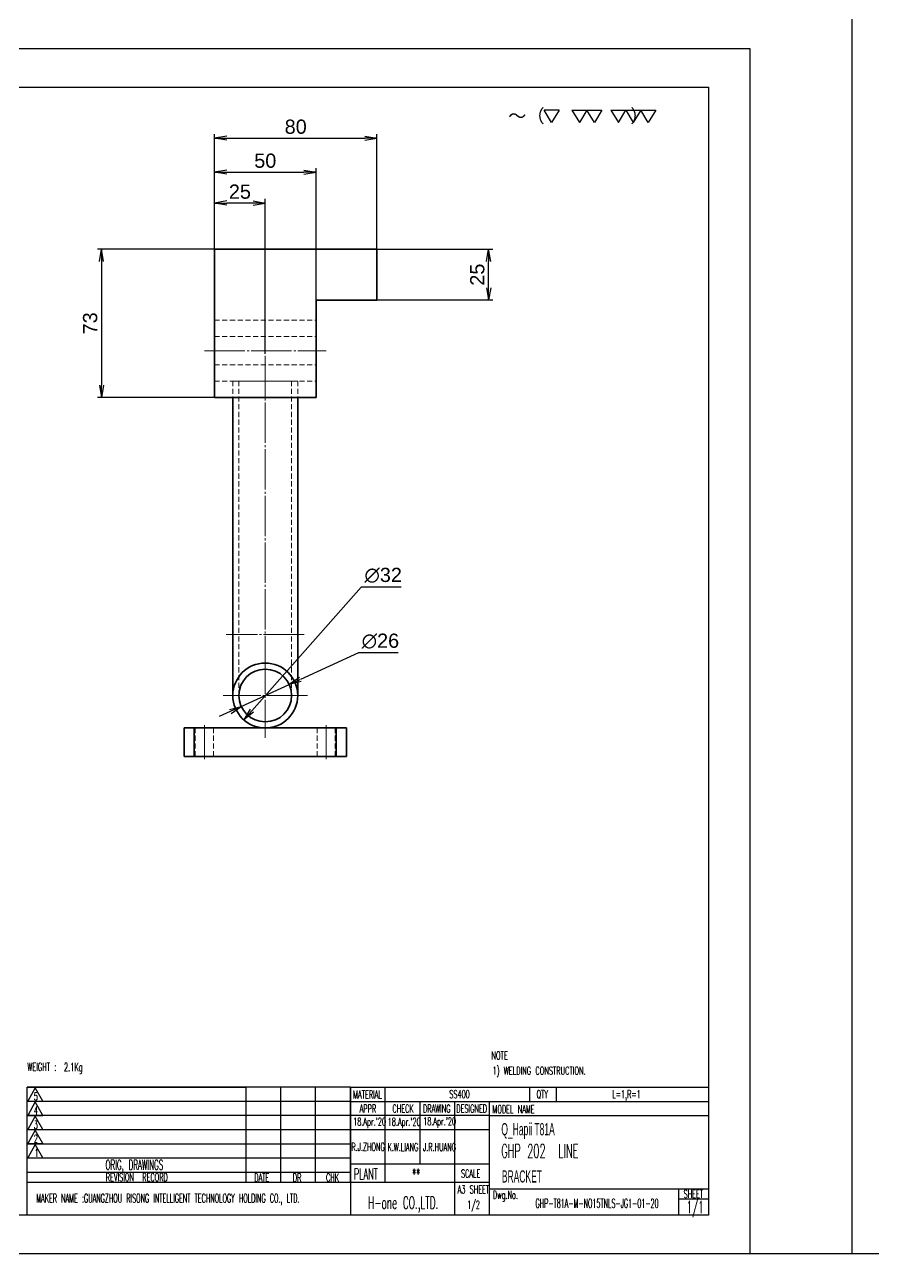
# Model space of a CAD drawing. Header units: millimetres. Extents: x 1842 to 16330, y -758 to 3963.
# Drawn here: x 8336 to 8754, y 2038 to 2644 of the extents above; entities that cross this region are included whole.
import ezdxf
from ezdxf.enums import TextEntityAlignment as Align

# ---------------------------------------------------------------- set-up
doc = ezdxf.new("R2010")
doc.units = ezdxf.units.MM
doc.linetypes.add('CENTER-HOKUTO', pattern=[23, 20, -1, 1, -1])
doc.linetypes.add('HIDDEN-HOKUTO', pattern=[3.8, 2.5, -1.3])
for name, color, linetype in [('6', 2, 'Continuous'), ('title_frame', 7, 'Continuous'), ('word_dim', 253, 'Continuous')]:
    doc.layers.add(name, color=color, linetype=linetype)
for name, color, linetype, lineweight in [('AM_7', 2, 'CENTER-HOKUTO', 30), ('AM_HID', 1, 'HIDDEN-HOKUTO', 25), ('DIM', 3, 'Continuous', 20)]:
    doc.layers.add(name, color=color, linetype=linetype, lineweight=lineweight)
doc.styles.add('MX_NOTE_STANDARD', font='txt.shx', dxfattribs={"bigfont": 'bigfont.shx'})
doc.styles.get("Standard").update_dxf_attribs({"font": 'arial.ttf'})
doc.dimstyles.new('HKT 1-2', dxfattribs={"dimscale": 2, "dimtxt": 3.5, "dimasz": 3, "dimexe": 1, "dimexo": 0, "dimgap": 1, "dimtad": 3, "dimdsep": 46, "dimtxsty": 'Standard', "dimblk1": 'OPEN', "dimblk2": 'OPEN', "dimsah": 1, "dimcen": 0, "dimclrd": 256, "dimclre": 256, "dimclrt": 3, "dimazin": 2, "dimtfac": 1, "dimtmove": 0, "dimatfit": 3, "dimldrblk": 'OPEN', "dimfxl": 0, "dimtolj": 1, "dimlwd": 25, "dimlwe": 25, "dimarcsym": 0})
doc.dimstyles.new('HKT 1-2$3', dxfattribs={"dimscale": 2, "dimtxt": 3.5, "dimasz": 3, "dimexe": 1, "dimexo": 0, "dimgap": 1, "dimtad": 3, "dimtoh": 1, "dimdsep": 46, "dimtxsty": 'Standard', "dimblk1": 'OPEN', "dimblk2": 'OPEN', "dimsah": 1, "dimcen": 0, "dimclrd": 256, "dimclre": 256, "dimclrt": 3, "dimazin": 2, "dimtfac": 1, "dimtmove": 0, "dimatfit": 3, "dimldrblk": 'OPEN', "dimfxl": 0, "dimtolj": 1, "dimlwd": 25, "dimlwe": 25, "dimarcsym": 0})

# ---------------------------------------------------------------- blocks, each defined once
blk = doc.blocks.new('\\M+18E64\\M+18FE3\\M+182B0\\M+18B4C\\M+18D86\\M+18169\\M+197CE\\M+1816A')
at = {"layer": '6', "color": 3}
for p, q in [((5.64, -0.64), (4.7, 0.92)), ((6.58, 0.92), (4.7, 0.92)), ((6.58, 0.92), (5.64, -0.64)), ((8.19, 0.92), (11.96, 0.92)), ((8.19, 0.92), (9.14, -0.64)), ((10.08, 0.92), (9.14, -0.64)), ((11.02, -0.64), (10.08, 0.92)), ((11.96, 0.92), (11.02, -0.64)), ((13.09, 0.92), (14.98, 0.92)), ((13.09, 0.92), (14.04, -0.64)), ((14.04, -0.64), (14.98, 0.92)), ((14.98, 0.92), (18.74, 0.92)), ((14.98, 0.92), (15.92, -0.64)), ((16.86, 0.92), (15.92, -0.64)), ((17.8, -0.64), (16.86, 0.92)), ((18.74, 0.92), (17.8, -0.64))]:
    blk.add_line(p, q, dxfattribs=at)
at = {"color": 3}
blk.add_text('\\M+18160\\M+18169\\M+18140             \\M+1816A', height=1.68, dxfattribs=at).set_placement((0.19, -0.66))
blk = doc.blocks.new('_Open')
at = {"color": 0, "lineweight": -2}
for p, q in [((-1, 0.17), (0, 0)), ((-1, -0.17), (0, 0)), ((0, 0), (-1, 0))]:
    blk.add_line(p, q, dxfattribs=at)
blk = doc.blocks.new('*D188')
at = {"layer": 'DEFPOINTS', "color": 0, "ltscale": 2, "transparency": 16777216}
for p in [(8509.13, 2587.79), (8429.13, 2532.96), (8509.13, 2532.96)]:
    blk.add_point(p, dxfattribs=at)
at = {"layer": 'word_dim', "lineweight": 25, "ltscale": 2, "transparency": 16777216}
for p, q in [((8429.13, 2532.96), (8429.13, 2589.79)), ((8435.13, 2587.79), (8503.13, 2587.79)), ((8509.13, 2532.96), (8509.13, 2589.79))]:
    blk.add_line(p, q, dxfattribs=at)
at = {"layer": 'word_dim', "lineweight": 25, "ltscale": 2, "transparency": 16777216, "xscale": 6, "yscale": 6, "zscale": 6, "rotation": 180}
blk.add_blockref('_Open', (8429.13, 2587.79), dxfattribs=at)
at = {"layer": 'word_dim', "lineweight": 25, "ltscale": 2, "transparency": 16777216, "xscale": 6, "yscale": 6, "zscale": 6}
blk.add_blockref('_Open', (8509.13, 2587.79), dxfattribs=at)
at = {"layer": 'word_dim', "color": 3, "ltscale": 2, "transparency": 16777216, "insert": (8469.13, 2593.36), "char_height": 7, "attachment_point": 5}
blk.add_mtext('\\A1;80', dxfattribs=at)
blk = doc.blocks.new('*D189')
at = {"layer": 'DEFPOINTS', "color": 0, "ltscale": 2, "transparency": 16777216}
for p in [(8429.13, 2555.77), (8429.13, 2532.96), (8454.13, 2481.46)]:
    blk.add_point(p, dxfattribs=at)
at = {"layer": 'word_dim', "lineweight": 25, "ltscale": 2, "transparency": 16777216}
for p, q in [((8429.13, 2532.96), (8429.13, 2557.77)), ((8454.13, 2481.46), (8454.13, 2557.77)), ((8448.13, 2555.77), (8435.13, 2555.77))]:
    blk.add_line(p, q, dxfattribs=at)
at = {"layer": 'word_dim', "lineweight": 25, "ltscale": 2, "transparency": 16777216, "xscale": 6, "yscale": 6, "zscale": 6, "rotation": 180}
blk.add_blockref('_Open', (8429.13, 2555.77), dxfattribs=at)
at = {"layer": 'word_dim', "lineweight": 25, "ltscale": 2, "transparency": 16777216, "xscale": 6, "yscale": 6, "zscale": 6}
blk.add_blockref('_Open', (8454.13, 2555.77), dxfattribs=at)
at = {"layer": 'word_dim', "color": 3, "ltscale": 2, "transparency": 16777216, "insert": (8441.63, 2561.34), "char_height": 7, "attachment_point": 5}
blk.add_mtext('\\A1;25', dxfattribs=at)
blk = doc.blocks.new('*D190')
at = {"layer": 'DEFPOINTS', "color": 0, "ltscale": 2, "transparency": 16777216}
for p in [(8479.13, 2571.03), (8429.13, 2532.96), (8479.13, 2507.96)]:
    blk.add_point(p, dxfattribs=at)
at = {"layer": 'word_dim', "lineweight": 25, "ltscale": 2, "transparency": 16777216}
for p, q in [((8429.13, 2532.96), (8429.13, 2573.03)), ((8435.13, 2571.03), (8473.13, 2571.03)), ((8479.13, 2507.96), (8479.13, 2573.03))]:
    blk.add_line(p, q, dxfattribs=at)
at = {"layer": 'word_dim', "lineweight": 25, "ltscale": 2, "transparency": 16777216, "xscale": 6, "yscale": 6, "zscale": 6, "rotation": 180}
blk.add_blockref('_Open', (8429.13, 2571.03), dxfattribs=at)
at = {"layer": 'word_dim', "lineweight": 25, "ltscale": 2, "transparency": 16777216, "xscale": 6, "yscale": 6, "zscale": 6}
blk.add_blockref('_Open', (8479.13, 2571.03), dxfattribs=at)
at = {"layer": 'word_dim', "color": 3, "ltscale": 2, "transparency": 16777216, "insert": (8454.13, 2576.6), "char_height": 7, "attachment_point": 5}
blk.add_mtext('\\A1;50', dxfattribs=at)
blk = doc.blocks.new('*D191')
at = {"layer": 'DEFPOINTS', "color": 0, "ltscale": 2, "transparency": 16777216}
for p in [(8509.13, 2532.96), (8564.21, 2532.96), (8509.13, 2507.96)]:
    blk.add_point(p, dxfattribs=at)
at = {"layer": 'word_dim', "lineweight": 25, "ltscale": 2, "transparency": 16777216}
for p, q in [((8509.13, 2532.96), (8566.21, 2532.96)), ((8564.21, 2513.96), (8564.21, 2526.96)), ((8509.13, 2507.96), (8566.21, 2507.96))]:
    blk.add_line(p, q, dxfattribs=at)
at = {"layer": 'word_dim', "lineweight": 25, "ltscale": 2, "transparency": 16777216, "xscale": 6, "yscale": 6, "zscale": 6}
for p, rotation in [((8564.21, 2532.96), 90), ((8564.21, 2507.96), 270)]:
    blk.add_blockref('_Open', p, dxfattribs=dict(at, rotation=rotation))
at = {"layer": 'word_dim', "color": 3, "ltscale": 2, "transparency": 16777216, "insert": (8558.63, 2520.46), "char_height": 7, "attachment_point": 5, "rotation": 90}
blk.add_mtext('\\A1;25', dxfattribs=at)
blk = doc.blocks.new('*D192')
at = {"layer": 'DEFPOINTS', "color": 0, "ltscale": 2, "transparency": 16777216}
for p in [(8464.73, 2324.94), (8443.53, 2300.97)]:
    blk.add_point(p, dxfattribs=at)
at = {"layer": 'word_dim', "lineweight": 25, "ltscale": 2, "transparency": 16777216}
for p, q in [((8501.45, 2366.43), (8447.5, 2305.47)), ((8521.02, 2366.43), (8501.45, 2366.43))]:
    blk.add_line(p, q, dxfattribs=at)
at = {"layer": 'word_dim', "lineweight": 25, "ltscale": 2, "transparency": 16777216, "xscale": 6, "yscale": 6, "zscale": 6, "rotation": 228.4950689881212}
blk.add_blockref('_Open', (8443.53, 2300.97), dxfattribs=at)
at = {"layer": 'word_dim', "color": 3, "ltscale": 2, "transparency": 16777216, "insert": (8512.23, 2372.2), "char_height": 7, "attachment_point": 5}
blk.add_mtext('\\A1;∅32', dxfattribs=at)
blk = doc.blocks.new('*D193')
at = {"layer": 'DEFPOINTS', "color": 0, "ltscale": 2, "transparency": 16777216}
for p in [(8465.95, 2318.37), (8442.31, 2307.55)]:
    blk.add_point(p, dxfattribs=at)
at = {"layer": 'word_dim', "lineweight": 25, "ltscale": 2, "transparency": 16777216}
for p, q in [((8500.03, 2333.97), (8471.41, 2320.87)), ((8519.69, 2333.97), (8500.03, 2333.97)), ((8442.31, 2307.55), (8465.95, 2318.37)), ((8436.85, 2305.05), (8431.4, 2302.55))]:
    blk.add_line(p, q, dxfattribs=at)
at = {"layer": 'word_dim', "lineweight": 25, "ltscale": 2, "transparency": 16777216, "xscale": 6, "yscale": 6, "zscale": 6}
for p, rotation in [((8465.95, 2318.37), 204.5975354244565), ((8442.31, 2307.55), 24.59753542445652)]:
    blk.add_blockref('_Open', p, dxfattribs=dict(at, rotation=rotation))
at = {"layer": 'word_dim', "color": 3, "ltscale": 2, "transparency": 16777216, "insert": (8510.87, 2339.74), "char_height": 7, "attachment_point": 5}
blk.add_mtext('\\A1;∅26', dxfattribs=at)
blk = doc.blocks.new('*D167')
at = {"layer": 'DEFPOINTS', "color": 0, "ltscale": 2, "transparency": 16777216}
for p in [(8429.13, 2532.96), (8373.43, 2459.96), (8429.13, 2459.96)]:
    blk.add_point(p, dxfattribs=at)
at = {"layer": 'word_dim', "lineweight": 25, "ltscale": 2, "transparency": 16777216}
for p, q in [((8429.13, 2532.96), (8371.43, 2532.96)), ((8373.43, 2526.96), (8373.43, 2465.96)), ((8429.13, 2459.96), (8371.43, 2459.96))]:
    blk.add_line(p, q, dxfattribs=at)
at = {"layer": 'word_dim', "lineweight": 25, "ltscale": 2, "transparency": 16777216, "xscale": 6, "yscale": 6, "zscale": 6}
for p, rotation in [((8373.43, 2532.96), 90), ((8373.43, 2459.96), 270)]:
    blk.add_blockref('_Open', p, dxfattribs=dict(at, rotation=rotation))
at = {"layer": 'word_dim', "color": 3, "ltscale": 2, "transparency": 16777216, "insert": (8367.86, 2496.46), "char_height": 7, "attachment_point": 5, "rotation": 90}
blk.add_mtext('\\A1;73', dxfattribs=at)

msp = doc.modelspace()

# ---------------------------------------------------------------- linework, layer by layer
at = {"color": 7, "lineweight": 35}
for p, q in [((8429.13, 2459.957), (8429.13, 2532.957)), ((8429.13, 2532.957), (8509.13, 2532.957)), ((8509.13, 2532.957), (8509.13, 2507.957)), ((8479.13, 2507.957), (8479.13, 2459.957)), ((8509.13, 2507.957), (8479.13, 2507.957)), ((8479.13, 2467.957), (8479.13, 2497.957)), ((8479.13, 2459.957), (8429.13, 2459.957)), ((8438.13, 2459.957), (8438.13, 2342.957)), ((8470.13, 2459.957), (8470.13, 2342.957)), ((8438.13, 2312.957), (8438.13, 2342.957)), ((8470.13, 2312.957), (8470.13, 2342.957)), ((8419.13, 2296.957), (8489.13, 2296.957)), ((8419.13, 2282.957), (8489.13, 2282.957))]:
    msp.add_line(p, q, dxfattribs=at)
at = {"color": 7, "lineweight": 35, "ltscale": 0.125}
for p, q in [((8419.13, 2296.957), (8414.13, 2296.957)), ((8489.13, 2296.957), (8494.13, 2296.957)), ((8419.13, 2282.957), (8414.13, 2282.957)), ((8489.13, 2282.957), (8494.13, 2282.957))]:
    msp.add_line(p, q, dxfattribs=at)
at = {"color": 7, "lineweight": 35, "ltscale": 0.35}
for p, q in [((8414.13, 2282.957), (8414.13, 2296.957)), ((8419.13, 2282.957), (8419.13, 2296.957)), ((8489.13, 2296.957), (8489.13, 2282.957)), ((8494.13, 2296.957), (8494.13, 2282.957))]:
    msp.add_line(p, q, dxfattribs=at)
at = {"linetype": 'Continuous'}
msp.add_line((8564.705, 2105.8), (8672.505, 2105.8), dxfattribs=at)
msp.add_line((1841.956, 2037.875), (14508.801, 2037.875))
at = {"color": 7, "lineweight": 35}
for radius in [16, 13]:
    msp.add_circle((8454.13, 2312.957), radius, dxfattribs=at)
at = {"layer": 'AM_7', "lineweight": 13}
for p, q in [((8424.13, 2482.957), (8484.13, 2482.957)), ((8454.13, 2480.457), (8454.13, 2330.456)), ((8473.331, 2342.957), (8434.93, 2342.957)), ((8454.13, 2333.757), (8454.13, 2292.157)), ((8474.93, 2312.957), (8433.331, 2312.957)), ((8424.13, 2298.357), (8424.13, 2281.556)), ((8484.13, 2298.357), (8484.13, 2281.556))]:
    msp.add_line(p, q, dxfattribs=at)
at = {"layer": 'AM_HID', "color": 1, "lineweight": 13}
for p, q in [((8429.13, 2467.957), (8429.13, 2497.957)), ((8429.13, 2497.957), (8479.13, 2497.957)), ((8429.13, 2489.957), (8479.13, 2489.957)), ((8429.13, 2475.957), (8479.13, 2475.957)), ((8429.13, 2467.957), (8479.13, 2467.957)), ((8438.13, 2467.957), (8470.13, 2467.957)), ((8438.13, 2467.957), (8438.13, 2459.957)), ((8441.13, 2467.957), (8441.13, 2342.957)), ((8467.13, 2467.957), (8467.13, 2342.957)), ((8470.13, 2467.957), (8470.13, 2459.957)), ((8441.13, 2312.957), (8441.13, 2342.957)), ((8467.13, 2312.957), (8467.13, 2342.957)), ((8419.13, 2296.957), (8419.13, 2282.957)), ((8419.63, 2296.957), (8419.63, 2282.957)), ((8419.63, 2296.957), (8419.63, 2282.957)), ((8428.63, 2296.957), (8428.63, 2282.957)), ((8428.63, 2296.957), (8428.63, 2282.957)), ((8479.63, 2296.957), (8479.63, 2282.957)), ((8479.63, 2296.957), (8479.63, 2282.957)), ((8488.63, 2296.957), (8488.63, 2282.957)), ((8488.63, 2296.957), (8488.63, 2282.957)), ((8489.13, 2282.957), (8489.13, 2296.957))]:
    msp.add_line(p, q, dxfattribs=at)
at = {"layer": 'DIM', "ltscale": 2}
msp.add_line((8693.155, 2037.875), (8743.155, 2037.875), dxfattribs=at)
at = {"layer": 'title_frame'}
for p, q in [((8336.855, 2056.8), (8336.855, 2119.8)), ((8336.855, 2119.8), (8444.655, 2119.8)), ((8496.105, 2119.8), (8336.855, 2119.8)), ((8340.815, 2119.553), (8337.056, 2112.909)), ((8344.575, 2112.909), (8340.815, 2119.553)), ((8444.655, 2072.8), (8444.655, 2119.8)), ((8461.805, 2072.8), (8461.805, 2119.8)), ((8461.805, 2072.8), (8461.805, 2119.8)), ((8478.955, 2072.8), (8478.955, 2119.8)), ((8478.955, 2072.8), (8478.955, 2119.8)), ((8496.105, 2119.8), (8496.105, 2112.8)), ((8496.105, 2072.8), (8496.105, 2119.8)), ((8496.105, 2119.8), (8496.105, 2056.8)), ((8496.105, 2119.8), (8496.105, 2056.8)), ((8496.105, 2119.8), (8672.505, 2119.8)), ((8513.255, 2072.8), (8513.255, 2119.8)), ((8584.305, 2119.8), (8584.305, 2112.8)), ((8597.45, 2119.8), (8597.45, 2112.8)), ((8444.655, 2112.8), (8336.855, 2112.8)), ((8496.105, 2112.8), (8336.855, 2112.8)), ((8337.056, 2112.909), (8344.575, 2112.909)), ((8340.815, 2112.598), (8337.056, 2105.954)), ((8344.575, 2105.954), (8340.815, 2112.598)), ((8496.105, 2112.8), (8672.505, 2112.8)), ((8530.405, 2081.993), (8530.405, 2112.8)), ((8547.555, 2056.8), (8547.555, 2112.8)), ((8564.705, 2056.8), (8564.705, 2112.8)), ((8444.655, 2105.8), (8336.855, 2105.8)), ((8496.105, 2105.8), (8336.855, 2105.8)), ((8337.056, 2105.954), (8344.575, 2105.954)), ((8340.815, 2105.539), (8337.056, 2098.895)), ((8344.575, 2098.895), (8340.815, 2105.539)), ((8564.705, 2105.8), (8496.105, 2105.8)), ((8444.655, 2098.8), (8336.855, 2098.8)), ((8496.105, 2098.8), (8336.855, 2098.8)), ((8337.056, 2098.895), (8344.575, 2098.895)), ((8340.815, 2098.713), (8337.056, 2092.069)), ((8344.575, 2092.069), (8340.815, 2098.713)), ((8564.705, 2098.8), (8496.105, 2098.8)), ((8444.655, 2091.8), (8336.855, 2091.8)), ((8496.105, 2091.8), (8336.855, 2091.8)), ((8337.056, 2092.069), (8344.575, 2092.069)), ((8340.815, 2091.654), (8337.056, 2085.01)), ((8344.575, 2085.01), (8340.815, 2091.654)), ((8444.655, 2084.8), (8336.855, 2084.8)), ((8496.105, 2084.8), (8336.855, 2084.8)), ((8337.056, 2085.01), (8344.575, 2085.01)), ((8496.105, 2081.993), (8564.705, 2081.993)), ((8444.655, 2077.8), (8336.855, 2077.8)), ((8496.105, 2077.8), (8336.855, 2077.8)), ((8496.105, 2072.8), (8336.855, 2072.8)), ((8564.705, 2072.8), (8496.105, 2072.8)), ((8564.705, 2069.8), (8672.505, 2069.8)), ((8657.805, 2069.8), (8657.805, 2056.8)), ((8657.805, 2064.8), (8672.505, 2064.8)), ((8672.505, 2056.8), (8290.505, 2056.8)), ((8672.505, 2056.8), (8564.705, 2056.8))]:
    msp.add_line(p, q, dxfattribs=at)
at = {"layer": 'title_frame', "color": 4}
for points in [[(10423.155, 3225.875), (8743.155, 3225.875), (8743.155, 2037.875), (10423.155, 2037.875)], [(8693.155, 2631.875), (7853.155, 2631.875), (7853.155, 2037.875), (8693.155, 2037.875)]]:
    msp.add_lwpolyline(points, close=True, dxfattribs=at)
at = {"layer": 'title_frame'}
msp.add_lwpolyline([(7873.805, 2612.95), (8672.505, 2612.95), (8672.505, 2056.8), (7873.805, 2056.8)], close=True, dxfattribs=at)

# ---------------------------------------------------------------- block references
at = {"layer": 'title_frame', "xscale": 3.919999999998254, "yscale": 3.920000000000073, "zscale": 3.92}
msp.add_blockref('\\M+18E64\\M+18FE3\\M+182B0\\M+18B4C\\M+18D86\\M+18169\\M+197CE\\M+1816A', (8573.088, 2598.02), dxfattribs=at)

# ---------------------------------------------------------------- texts
at = {"linetype": 'Continuous', "char_height": 6, "width": 101.8, "attachment_point": 4}
for s, insert in [('{\\W0.5;\\C3;Q_Hapii T81A}', (8570.464, 2098.224)), ('{\\W0.5;\\C3;BRACKET}', (8570.705, 2075.8))]:
    msp.add_mtext(s, dxfattribs=dict(at, insert=insert))
at = {"layer": 'title_frame', "color": 3, "style": 'MX_NOTE_STANDARD'}
for s, height, width, p in [('NOTE', 3.92, 0.545, (8565.597, 2133.519)), ('WEIGHT : ', 4, 0.5341, (8336.904, 2127.853)), ('2.1Kg', 4, 0.5341, (8354.946, 2127.792)), ('1) WELDING CONSTRUCTION.', 3.92, 0.545, (8566.135, 2126.029)), ('5', 3.836, 0.5341, (8340.026, 2113.36)), ('MATERIAL', 3.9456, 0.5341, (8497.45, 2114.225)), ('SS400', 3.9456, 0.5341, (8544.852, 2114.396)), ('QTY', 3.9456, 0.5341, (8587.852, 2114.396)), ('L=1,R=1', 3.9456, 0.5341, (8625.107, 2114.396)), ('4', 3.836, 0.5341, (8340.026, 2106.405)), ('APPR', 3.9456, 0.5341, (8500.641, 2107.283)), ('CHECK', 3.9456, 0.5341, (8516.833, 2107.283)), ('DRAWING', 3.9456, 0.5341, (8531.872, 2107.283)), ('DESIGNED', 3.9456, 0.5341, (8548.255, 2107.283)), ('MODEL NAME', 3.9456, 0.5341, (8566.111, 2106.982)), ('3', 3.836, 0.5341, (8340.026, 2099.346)), ("18.Apr.'20", 3.8, 0.5341, (8497.4, 2100.951)), ("18.Apr.'20", 3.8, 0.5341, (8514.456, 2100.864)), ("18.Apr.'20", 3.8, 0.5341, (8531.922, 2101.083)), ('2', 3.836, 0.5341, (8340.026, 2092.52)), ('GHP 202  LINE', 6.6, 0.5341, (8570.387, 2085.086)), ('1', 3.836, 0.5341, (8340.418, 2085.461)), ('ORIG, DRAWINGS', 4.8224, 0.5341, (8375.403, 2079.123)), ('PLANT', 5.48, 0.5341, (8497.777, 2074.338)), ('**', 5.48, 0.5341, (8526.491, 2074.338)), ('SCALE', 3.9456, 0.5341, (8550.607, 2075.237)), ('REVISION  RECORD', 3.9456, 0.5341, (8375.503, 2073.447)), ('DATE', 3.9456, 0.5341, (8448.73, 2073.284)), ('DR', 3.9456, 0.5341, (8467.718, 2073.263)), ('CHK', 3.9456, 0.5341, (8484.071, 2073.33)), ('MAKER NAME :GUANGZHOU RISONG INTELLIGENT TECHNOLOGY HOLDING CO., LTD.', 4.32, 0.5341, (8341.303, 2062.932)), ('A3 SHEET', 3.9456, 0.5341, (8548.965, 2067.447)), ('Dwg.No.', 3.9456, 0.5341, (8566.283, 2064.755)), ('SHEET', 3.9456, 0.5341, (8660.285, 2065.223)), ('H-one CO.,LTD.', 6, 0.5341, (8504.817, 2059.898)), ('1/2', 3.9456, 0.5341, (8553.668, 2059.938)), ('GHP-T81A-M-NO15TNLS-JG1-01-20', 4.48, 0.441, (8587.289, 2060.374)), ('1/1', 6, 0.5341, (8661.719, 2057.751))]:
    msp.add_text(s, height=height, dxfattribs=dict(at, width=width)).set_placement(p)
at = {"layer": 'title_frame', "color": 3, "style": 'MX_NOTE_STANDARD', "width": 0.5341}
for s, p in [('R.J.ZHONG', (8504.769, 2087.213)), ('K.W.LIANG', (8521.959, 2087.17)), (' J.R.HUANG', (8538.918, 2087.176))]:
    msp.add_text(s, height=3.9456, dxfattribs=at).set_placement(p, align=Align.BOTTOM_CENTER)

# ---------------------------------------------------------------- dimensions: what is measured, and where the dimension line sits
at = {"layer": 'word_dim', "ltscale": 2}
for base, p1, p2, picture, middle in [((8509.13, 2587.79), (8429.13, 2532.957), (8509.13, 2532.957), '*D188', (8469.13, 2593.364)), ((8479.13, 2571.029), (8429.13, 2532.957), (8479.13, 2507.957), '*D190', (8454.13, 2576.603)), ((8429.13, 2555.768), (8454.13, 2481.457), (8429.13, 2532.957), '*D189', (8441.63, 2561.342))]:
    dim = msp.add_linear_dim(base=base, p1=p1, p2=p2, dimstyle='HKT 1-2', dxfattribs=at)
    dim.commit()
    dim.dimension.update_dxf_attribs({"geometry": picture, "text_midpoint": middle})
for base, p1, p2, picture, middle in [((8373.432, 2459.957), (8429.13, 2532.957), (8429.13, 2459.957), '*D167', (8367.855, 2496.457)), ((8564.207, 2532.957), (8509.13, 2507.957), (8509.13, 2532.957), '*D191', (8558.633, 2520.457))]:
    dim = msp.add_linear_dim(base=base, p1=p1, p2=p2, angle=90, dimstyle='HKT 1-2', dxfattribs=at)
    dim.commit()
    dim.dimension.update_dxf_attribs({"geometry": picture, "text_midpoint": middle})
dim = msp.add_diameter_dim_2p(p1=(8464.733, 2324.939), p2=(8443.528, 2300.975), dimstyle='HKT 1-2$3', override={"dimtmove": 1}, dxfattribs=at)
dim.commit()
dim.dimension.update_dxf_attribs({"geometry": '*D192', "text_midpoint": (8501.447, 2366.43), "dimtype": 163})
dim = msp.add_diameter_dim_2p(p1=(8442.31, 2307.546), p2=(8465.951, 2318.368), dimstyle='HKT 1-2$3', dxfattribs=at)
dim.commit()
dim.dimension.update_dxf_attribs({"geometry": '*D193', "text_midpoint": (8510.868, 2333.971), "dimtype": 163})

doc.saveas('drawing.dxf')
